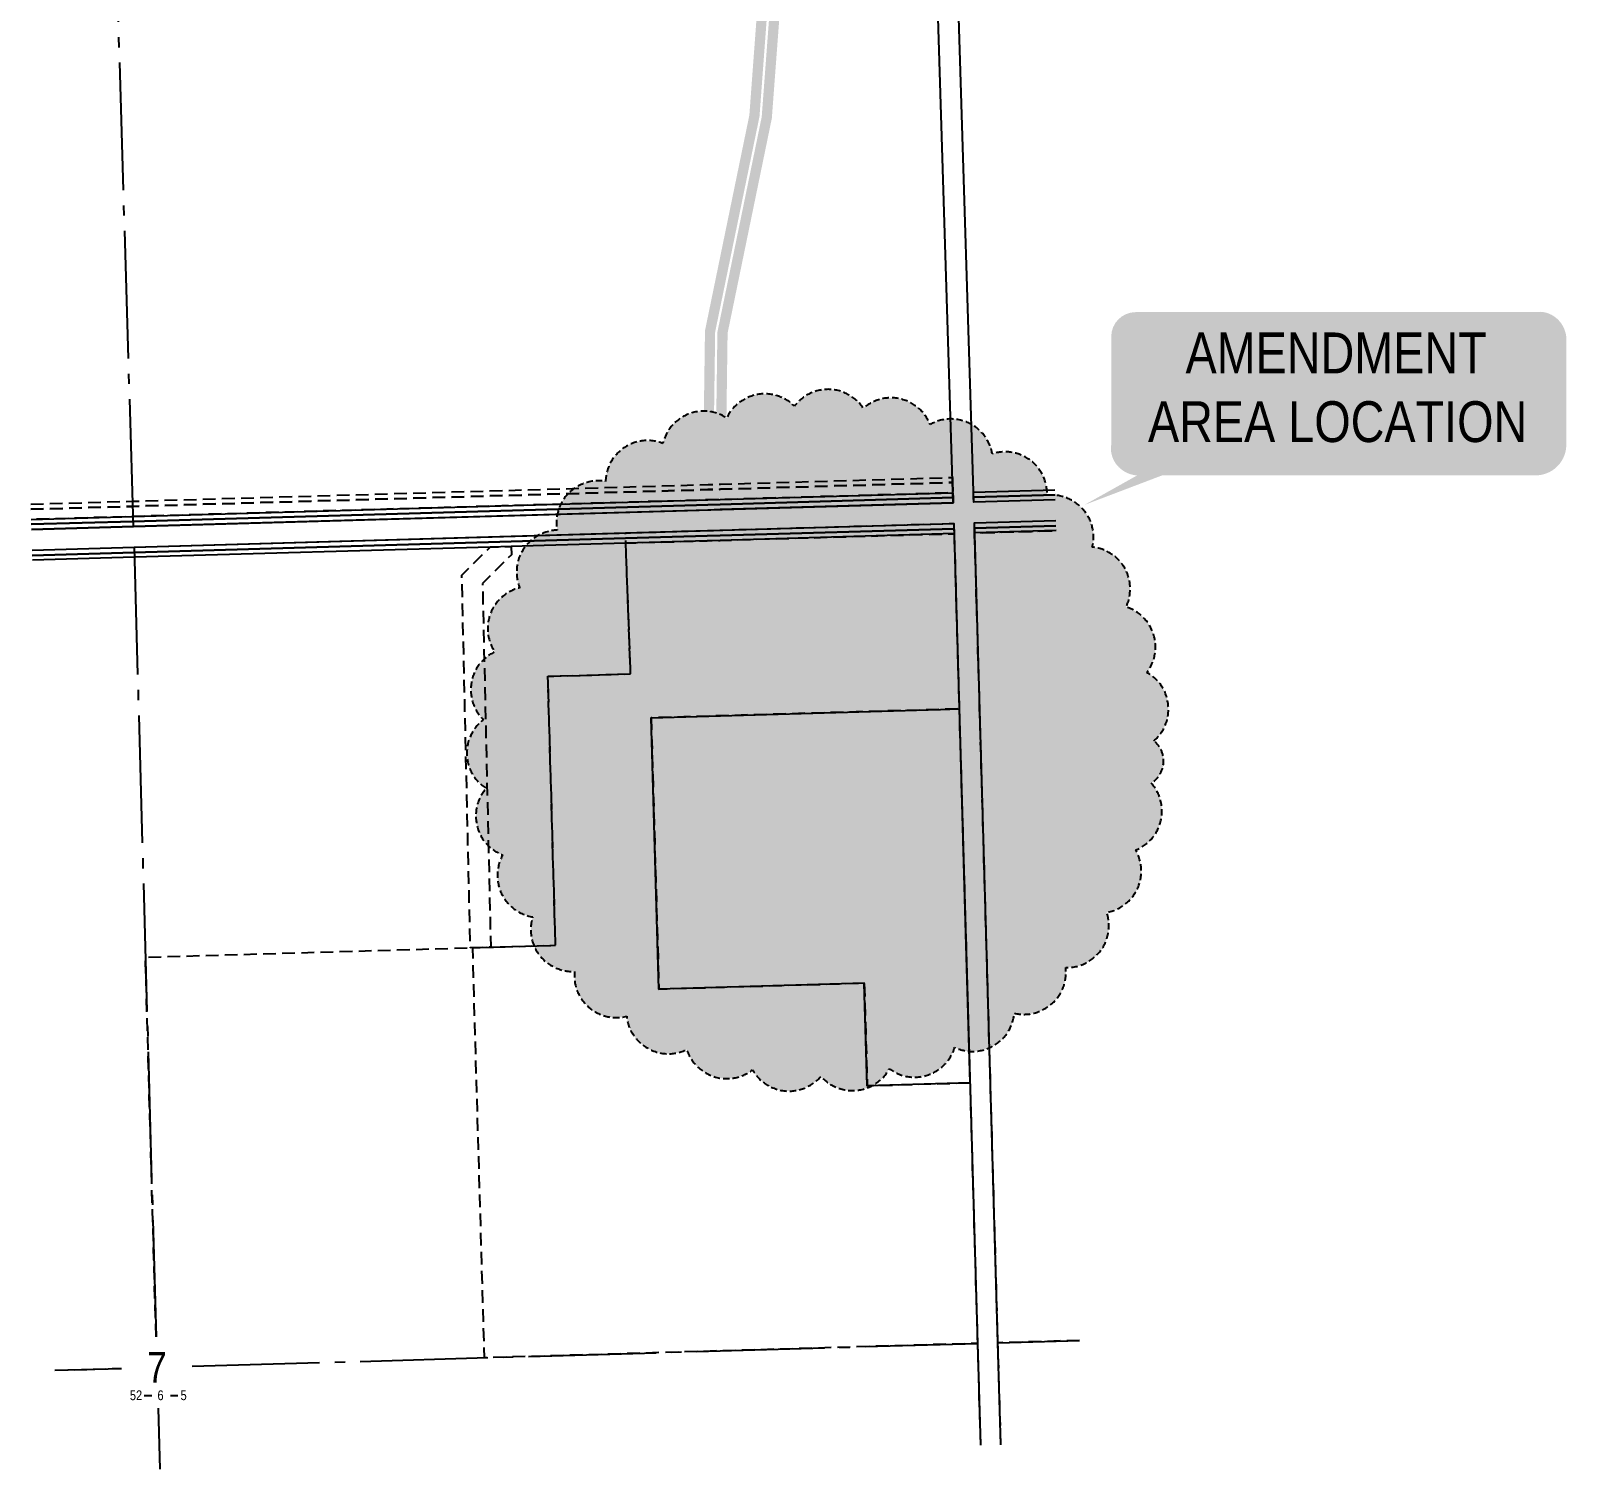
# Model space of a CAD drawing. Extents: x 634497 to 645094, y 5927121 to 5934638.
# Drawn here: x 643589 to 645094, y 5927121 to 5928531 of the extents above; entities that cross this region are included whole.
import ezdxf
from ezdxf.enums import TextEntityAlignment as Align

# ---------------------------------------------------------------- set-up
doc = ezdxf.new("R2010")
doc.units = 0
doc.header["$LTSCALE"] = 5
for name, pattern in [('EZE', [3.75, 2.5, -1.25]), ('foc-ACCESSROAD', [3.75, 2.5, -1.25]), ('foc-QUARTERLINE', [33, 25, -3, 2, -3]), ('foc-TIELINE', [1.875, 1.25, -0.625])]:
    doc.linetypes.add(name, pattern=pattern)
for name, color, linetype in [('10', 1, 'Continuous'), ('9', 3, 'Continuous'), ('C-AR', 13, 'foc-ACCESSROAD'), ('C-VCE', 13, 'EZE'), ('C-WS', 13, 'foc-ACCESSROAD'), ('CG-NOTES', 7, 'Continuous'), ('DML', 35, 'Continuous'), ('L-QSEC', 8, 'foc-QUARTERLINE'), ('L-SEC', 7, 'Continuous'), ('L-SECLBL', 7, 'Continuous'), ('L-TITLEDB', 4, 'Continuous'), ('P-BUFFER-PURPLE', 187, 'foc-TIELINE'), ('P-BUFFER-PURPLE-H', 191, 'Continuous'), ('P-PROPOSED', 10, 'Continuous')]:
    doc.layers.add(name, color=color, linetype=linetype)
doc.styles.add('80', font='ARIALN.TTF', dxfattribs={"height": 10})
doc.styles.add('80L', font='ARIALN.TTF', dxfattribs={"height": 10})
doc.styles.add('SIMPLEX', font='ARIALN.TTF')

# ---------------------------------------------------------------- blocks, each defined once
blk = doc.blocks.new('*U616')
h = blk.add_hatch(color=254)
edge = h.paths.add_edge_path()
edge.add_line((-49, -20), (49, -20))
edge.add_arc((49, -14), 6, 270, 360)
edge.add_line((55, -14), (55, 12.5))
edge.add_arc((49, 12.5), 6, 0, 90)
edge.add_line((49, 18.5), (-49, 18.5))
edge.add_arc((-49, 12.5), 6, 90, 180)
edge.add_line((-55, 12.5), (-55, -14))
edge.add_arc((-49, -14), 6, 180, 270)
at = {"color": 1, "flags": 128}
blk.add_lwpolyline([(-49, -20, 3, 3, 0), (49, -20, 3, 3, 0.414214), (55, -14, 3, 3, 0), (55, 12.5, 3, 0, 0.414214), (49, 18.5, 0, 0, 0), (-49, 18.5, 0, 0, 0.414214), (-55, 12.5, 0, 0, 0), (-55, -14, 0, 3, 0.414214)], format="xyseb", close=True, dxfattribs=at)
blk.add_lwpolyline([(-61.59, -28.76, 0, 10, 0), (0, 0, 5, 5, 0)], format="xyseb", dxfattribs=at)
at = {"color": 1, "style": '80'}
blk.add_attdef('ENTER_TEXT_001', (-35.99, -5), '', height=10, dxfattribs=at)
blk = doc.blocks.new('L-SECLBL')
at = {"layer": '9', "color": 7}
for p, q in [((-5.1, -27.8), (-12.3, -27.8)), ((20.7, -27.8), (13.5, -27.8))]:
    blk.add_line(p, q, dxfattribs=at)
at = {"layer": '10', "color": 2, "style": 'SIMPLEX'}
blk.add_attdef('SEC', text='', height=30, dxfattribs=at).set_placement((0, 0), align=Align.MIDDLE)
at = {"layer": '10', "color": 5, "style": '80L'}
blk.add_attdef('TWP', text='', height=9.5, dxfattribs=at).set_placement((-14.4, -27.4), align=Align.MIDDLE_RIGHT)
blk.add_attdef('RGE', text='', height=9.5, dxfattribs=at).set_placement((3.6, -27.4), align=Align.MIDDLE_CENTER)
blk.add_attdef('MER', text='', height=9.5, dxfattribs=at).set_placement((23.2, -27.4), align=Align.MIDDLE_LEFT)

msp = doc.modelspace()

# ---------------------------------------------------------------- hatches: boundary and pattern name
at = {"layer": 'P-BUFFER-PURPLE-H', "transparency": 33554592}
h = msp.add_hatch(color=256, dxfattribs=at)
h.dxf.hatch_style = 1
edge = h.paths.add_edge_path()
edge.add_arc((644662.494, 5927865.716), 41.129, 310.879393, 420.879393)
edge.add_arc((644649.819, 5927926.605), 41.129, 322.63818, 432.63818)
edge.add_arc((644625.001, 5927983.634), 41.129, 334.396966, 444.396966)
edge.add_arc((644589.083, 5928034.407), 41.129, 346.155752, 456.155752)
edge.add_arc((644543.571, 5928076.796), 41.129, 357.914539, 467.914539)
edge.add_arc((644490.376, 5928109.02), 41.129, 9.673325, 119.673325)
edge.add_arc((644431.73, 5928129.727), 41.129, 21.432112, 131.432112)
edge.add_arc((644370.095, 5928138.047), 41.129, 33.190898, 143.190898)
edge.add_arc((644308.058, 5928133.633), 41.129, 44.949685, 154.949684)
edge.add_arc((644248.222, 5928116.668), 41.129, 56.708471, 166.708471)
edge.add_arc((644193.099, 5928087.866), 41.129, 68.467257, 178.467257)
edge.add_arc((644145.003, 5928048.434), 41.129, 80.226044, 190.226044)
edge.add_arc((644105.952, 5928000.028), 41.129, 91.98483, 201.98483)
edge.add_arc((644077.585, 5927944.68), 41.129, 103.743617, 213.743616)
edge.add_arc((644061.093, 5927884.712), 41.129, 115.502403, 225.502403)
edge.add_arc((644057.168, 5927822.642), 41.129, 127.261189, 237.261189)
edge.add_arc((644065.975, 5927761.074), 41.129, 139.019976, 249.019976)
edge.add_arc((644087.144, 5927702.594), 41.129, 150.778762, 260.778762)
edge.add_arc((644119.787, 5927649.654), 41.129, 162.537549, 272.537548)
edge.add_arc((644162.533, 5927604.478), 41.129, 174.296335, 284.296335)
edge.add_arc((644213.588, 5927568.961), 41.129, 186.055121, 296.055121)
edge.add_arc((644270.811, 5927544.595), 41.129, 197.813908, 307.813908)
edge.add_arc((644331.798, 5927532.401), 41.129, 209.572694, 319.572694)
edge.add_arc((644393.99, 5927532.892), 41.129, 221.331481, 331.331481)
edge.add_arc((644454.777, 5927546.046), 41.129, 233.090267, 343.090267)
edge.add_arc((644511.608, 5927571.313), 41.129, 244.849053, 354.849053)
edge.add_arc((644562.096, 5927607.631), 41.129, 256.60784, 366.60784)
edge.add_arc((644604.124, 5927653.476), 41.129, 268.366626, 378.366626)
edge.add_arc((644635.928, 5927706.924), 41.129, 280.125413, 390.125413)
edge.add_arc((644656.171, 5927765.731), 41.129, 291.884199, 401.884199)
edge.add_arc((644673.597, 5927814.822), 25.339, 301.381796, 411.381796)

# ---------------------------------------------------------------- linework, layer by layer
at = {"layer": 'C-AR', "color": 35, "flags": 128}
msp.add_lwpolyline([(644059.526, 5928025.211), (644059.792, 5928017.1), (644031.355, 5927988.987), (644039.394, 5927632.347), (644019.401, 5927631.764), (644011.165, 5927997.177), (644038.926, 5928024.615), (644059.526, 5928025.211)], close=True, dxfattribs=at)
at = {"layer": 'C-VCE', "color": 35, "flags": 128}
for points in [[(643588.554, 5928066.575), (643688.512, 5928069.478), (644252.399, 5928085.837), (644264.598, 5928086.192), (644491.923, 5928092.807), (644492.076, 5928087.805), (644264.53, 5928081.183), (644252.331, 5928080.828), (643688.66, 5928064.475), (643588.702, 5928061.573)], [(643588.702, 5928061.573), (643688.66, 5928064.475), (644252.331, 5928080.828), (644264.53, 5928081.183), (644492.076, 5928087.805), (644492.385, 5928077.752), (644264.393, 5928071.156), (644252.194, 5928070.802), (643688.955, 5928054.536), (643588.997, 5928051.625)]]:
    msp.add_lwpolyline(points, dxfattribs=at)
at = {"layer": 'C-WS', "color": 35, "flags": 128}
for points in [[(643711.373, 5927250.502), (643701.027, 5927622.506), (644019.401, 5927631.764), (644039.394, 5927632.347), (644102.948, 5927634.197), (644095.487, 5927897.896), (644176.535, 5927900.17), (644171.831, 5928028.463), (644171.656, 5928033.24), (644171.465, 5928038.418), (644251.788, 5928040.747), (644264.733, 5928041.122), (644493.306, 5928047.756), (644493.455, 5928042.577), (644493.592, 5928037.819), (644498.54, 5927865.963), (644480.349, 5927865.436), (644468.164, 5927865.083), (644196.637, 5927857.22), (644204.294, 5927591.294), (644405.566, 5927597.123), (644408.463, 5927496.492), (644509.095, 5927499.406), (644516.447, 5927244.014), (644519.332, 5927144.056)], [(644539.44, 5927144.643), (644536.556, 5927244.589), (644524.986, 5927646.458), (644513.701, 5928038.393), (644593.552, 5928040.658)], [(644616.407, 5927246.869), (644536.556, 5927244.589), (644524.986, 5927646.458), (644513.701, 5928038.393), (644593.552, 5928040.658)], [(643612.25, 5927217.596), (643677.444, 5927219.503)]]:
    msp.add_lwpolyline(points, dxfattribs=at)
msp.add_lwpolyline([(644493.595, 5928037.693), (644498.54, 5927865.963), (644504.877, 5927645.885), (644509.094, 5927499.406), (644516.447, 5927244.014), (644033.312, 5927229.884), (644021.739, 5927631.832), (644039.394, 5927632.347), (644102.948, 5927634.197), (644095.487, 5927897.896), (644176.535, 5927900.17), (644171.831, 5928028.466), (644251.639, 5928030.761), (644264.178, 5928031.123), (644493.595, 5928037.693)], close=True, dxfattribs=at)
at = {"layer": 'DML'}
msp.add_lwpolyline([(644504.877, 5927645.885), (644509.095, 5927499.406), (644408.463, 5927496.492), (644405.566, 5927597.123), (644204.294, 5927591.294), (644196.637, 5927857.22), (644468.164, 5927865.083), (644480.349, 5927865.436), (644498.54, 5927865.963), (644504.877, 5927645.885)], close=True, dxfattribs=at)
at = {"layer": 'L-QSEC'}
for p, q in [((643689.25, 5928044.594), (643666.584, 5928808.592)), ((643689.846, 5928024.485), (643711.373, 5927250.502)), ((644536.556, 5927244.59), (644616.406, 5927246.875)), ((643746.678, 5927221.527), (644516.447, 5927244.014)), ((643612.25, 5927217.6), (643677.444, 5927219.505)), ((643713.319, 5927180.549), (643714.987, 5927120.559))]:
    msp.add_line(p, q, dxfattribs=at)
at = {"layer": 'L-SEC'}
for p, q in [((644492.688, 5928067.863), (644467.991, 5928872.088)), ((644512.798, 5928068.436), (644488.1, 5928872.659)), ((643689.25, 5928044.594), (644492.688, 5928067.863)), ((644592.648, 5928070.704), (644512.798, 5928068.436)), ((643589.292, 5928041.684), (643689.25, 5928044.594)), ((643689.846, 5928024.485), (644493.306, 5928047.756)), ((644493.306, 5928047.756), (644516.447, 5927244.014)), ((644513.415, 5928048.328), (644593.266, 5928050.596)), ((644536.556, 5927244.589), (644513.415, 5928048.328)), ((643589.889, 5928021.575), (643689.846, 5928024.485)), ((644516.447, 5927244.014), (644519.332, 5927144.056)), ((644539.44, 5927144.643), (644536.556, 5927244.589))]:
    msp.add_line(p, q, dxfattribs=at)
at = {"layer": 'L-TITLEDB'}
for points in [[(643588.997, 5928051.625), (643688.955, 5928054.536), (644252.194, 5928070.802), (644264.393, 5928071.156), (644492.385, 5928077.752), (644492.53, 5928073.042), (644264.328, 5928066.42), (644252.129, 5928066.066), (643689.096, 5928049.777), (643589.138, 5928046.866)], [(644592.489, 5928075.88), (644512.638, 5928073.613), (644512.492, 5928078.368), (644592.343, 5928080.633)], [(644592.648, 5928070.702), (644512.798, 5928068.436), (644512.638, 5928073.613), (644592.489, 5928075.88)], [(643589.138, 5928046.866), (643689.096, 5928049.777), (644252.129, 5928066.066), (644264.328, 5928066.42), (644492.53, 5928073.042), (644492.688, 5928067.864), (644264.258, 5928061.234), (644252.059, 5928060.88), (643689.25, 5928044.594), (643589.292, 5928041.684)], [(643589.889, 5928021.575), (643689.847, 5928024.485), (644171.465, 5928038.419), (644251.788, 5928040.747), (644264.733, 5928041.122), (644493.306, 5928047.756), (644493.455, 5928042.577), (644264.445, 5928035.93), (644251.71, 5928035.561), (644171.656, 5928033.24), (643689.991, 5928019.306), (643590.033, 5928016.396)], [(644593.415, 5928045.416), (644513.564, 5928043.148), (644513.415, 5928048.328), (644593.266, 5928050.595)], [(644593.552, 5928040.657), (644513.701, 5928038.393), (644513.564, 5928043.148), (644593.415, 5928045.416)], [(643590.033, 5928016.396), (643689.991, 5928019.306), (644171.656, 5928033.24), (644251.71, 5928035.561), (644264.445, 5928035.93), (644493.455, 5928042.577), (644493.592, 5928037.819), (644264.178, 5928031.136), (644251.639, 5928030.773), (644171.831, 5928028.463), (644091.857, 5928026.148), (644059.526, 5928025.211), (644038.926, 5928024.615), (643690.123, 5928014.547), (643590.165, 5928011.633)]]:
    msp.add_lwpolyline(points, dxfattribs=at)
at = {"layer": 'P-BUFFER-PURPLE', "flags": 128}
msp.add_lwpolyline([(644689.411, 5927834.619, 0.52056705), (644682.509, 5927901.647, 0.52056705), (644662.092, 5927965.86, 0.52056705), (644629.017, 5928024.566, 0.52056705), (644584.673, 5928075.299, 0.52056705), (644530.92, 5928115.931, 0.52056705), (644470.015, 5928144.755, 0.52056705), (644404.514, 5928160.563, 0.52056705), (644337.166, 5928162.69, 0.52056705), (644270.797, 5928151.047, 0.52056705), (644208.195, 5928126.124, 0.52056705), (644151.985, 5928088.966, 0.52056705), (644104.527, 5928041.132, 0.52056705), (644067.814, 5927984.631, 0.52056705), (644043.385, 5927921.833, 0.52056705), (644032.267, 5927855.375, 0.52056705), (644034.925, 5927788.046, 0.52056705), (644051.249, 5927722.672, 0.52056705), (644080.553, 5927661.996, 0.52056705), (644121.607, 5927608.566, 0.52056705), (644172.689, 5927564.623, 0.52056705), (644231.654, 5927532.012, 0.52056705), (644296.027, 5927512.103, 0.52056705), (644363.106, 5927505.73, 0.52056705), (644430.077, 5927513.16, 0.52056705), (644494.128, 5927534.083, 0.52056705), (644552.57, 5927567.62, 0.52056705), (644602.952, 5927612.364, 0.52056705), (644643.158, 5927666.435, 0.52056705), (644671.501, 5927727.566, 0.52056705), (644686.791, 5927793.19, 0.52056705)], format="xyb", close=True, dxfattribs=at)
at = {"layer": 'P-PROPOSED', "color": 90, "const_width": 10, "flags": 128}
msp.add_lwpolyline([(644314.403, 5928670.321), (644297.877, 5928447.255), (644254.41, 5928236.113), (644252.14, 5928070.169), (644264.343, 5928070.524), (644266.588, 5928234.788), (644309.979, 5928445.562), (644325.006, 5928646.038)], dxfattribs=at)
at = {"layer": 'P-PROPOSED', "color": 160, "const_width": 10, "flags": 128}
msp.add_lwpolyline([(644264.393, 5928071.156), (644264.328, 5928066.42), (644264.258, 5928061.234), (644252.059, 5928060.88), (644252.129, 5928066.066), (644252.194, 5928070.802)], close=True, dxfattribs=at)
at = {"layer": 'P-PROPOSED', "color": 160, "const_width": 10}
msp.add_lwpolyline([(644275.615, 5928012.195), (644354.219, 5927987.547), (644417.794, 5927991.32), (644449.418, 5927984.107), (644477.701, 5927955.843), (644480.349, 5927865.436), (644482.672, 5927786.078), (644406.437, 5927783.804), (644411.302, 5927615.673), (644399.114, 5927615.323), (644393.901, 5927795.637), (644470.133, 5927797.912), (644468.164, 5927865.083), (644465.654, 5927950.646), (644443.282, 5927973.002), (644416.779, 5927979.047), (644352.707, 5927975.244), (644269.494, 5928001.336), (644251.436, 5928017.268), (644251.639, 5928030.773), (644251.71, 5928035.561), (644251.788, 5928040.747), (644264.733, 5928041.123), (644264.445, 5928035.93), (644264.178, 5928031.136), (644263.711, 5928022.697), (644275.615, 5928012.195)], close=True, dxfattribs=at)

# ---------------------------------------------------------------- block references
at = {"layer": 'CG-NOTES'}
ref = msp.add_blockref('*U616', (644867.592, 5928180.865), dxfattribs=dict(at, xscale=4.000000000000002, yscale=4.000000000000002, zscale=4.000000000000002))
ref.add_attrib('ENTER_TEXT_001', 'AMENDMENT', (644720.402, 5928194.894), dxfattribs={"layer": '0', "color": 1, "height": 40, "style": '80'})
ref.add_attrib('ENTER_TEXT_002', 'AREA LOCATION', (644683.636, 5928127.518), dxfattribs={"layer": '0', "color": 1, "height": 40, "style": '80'})
at = {"layer": 'L-SECLBL', "xscale": 0.99972168, "yscale": 0.99972168, "zscale": 0.99972168}
msp.add_blockref('L-SECLBL', (643712.207, 5927220.52), dxfattribs=at).add_auto_attribs({'SEC': '7', 'TWP': '52', 'RGE': '6', 'MER': '5'})

doc.saveas('drawing.dxf')
